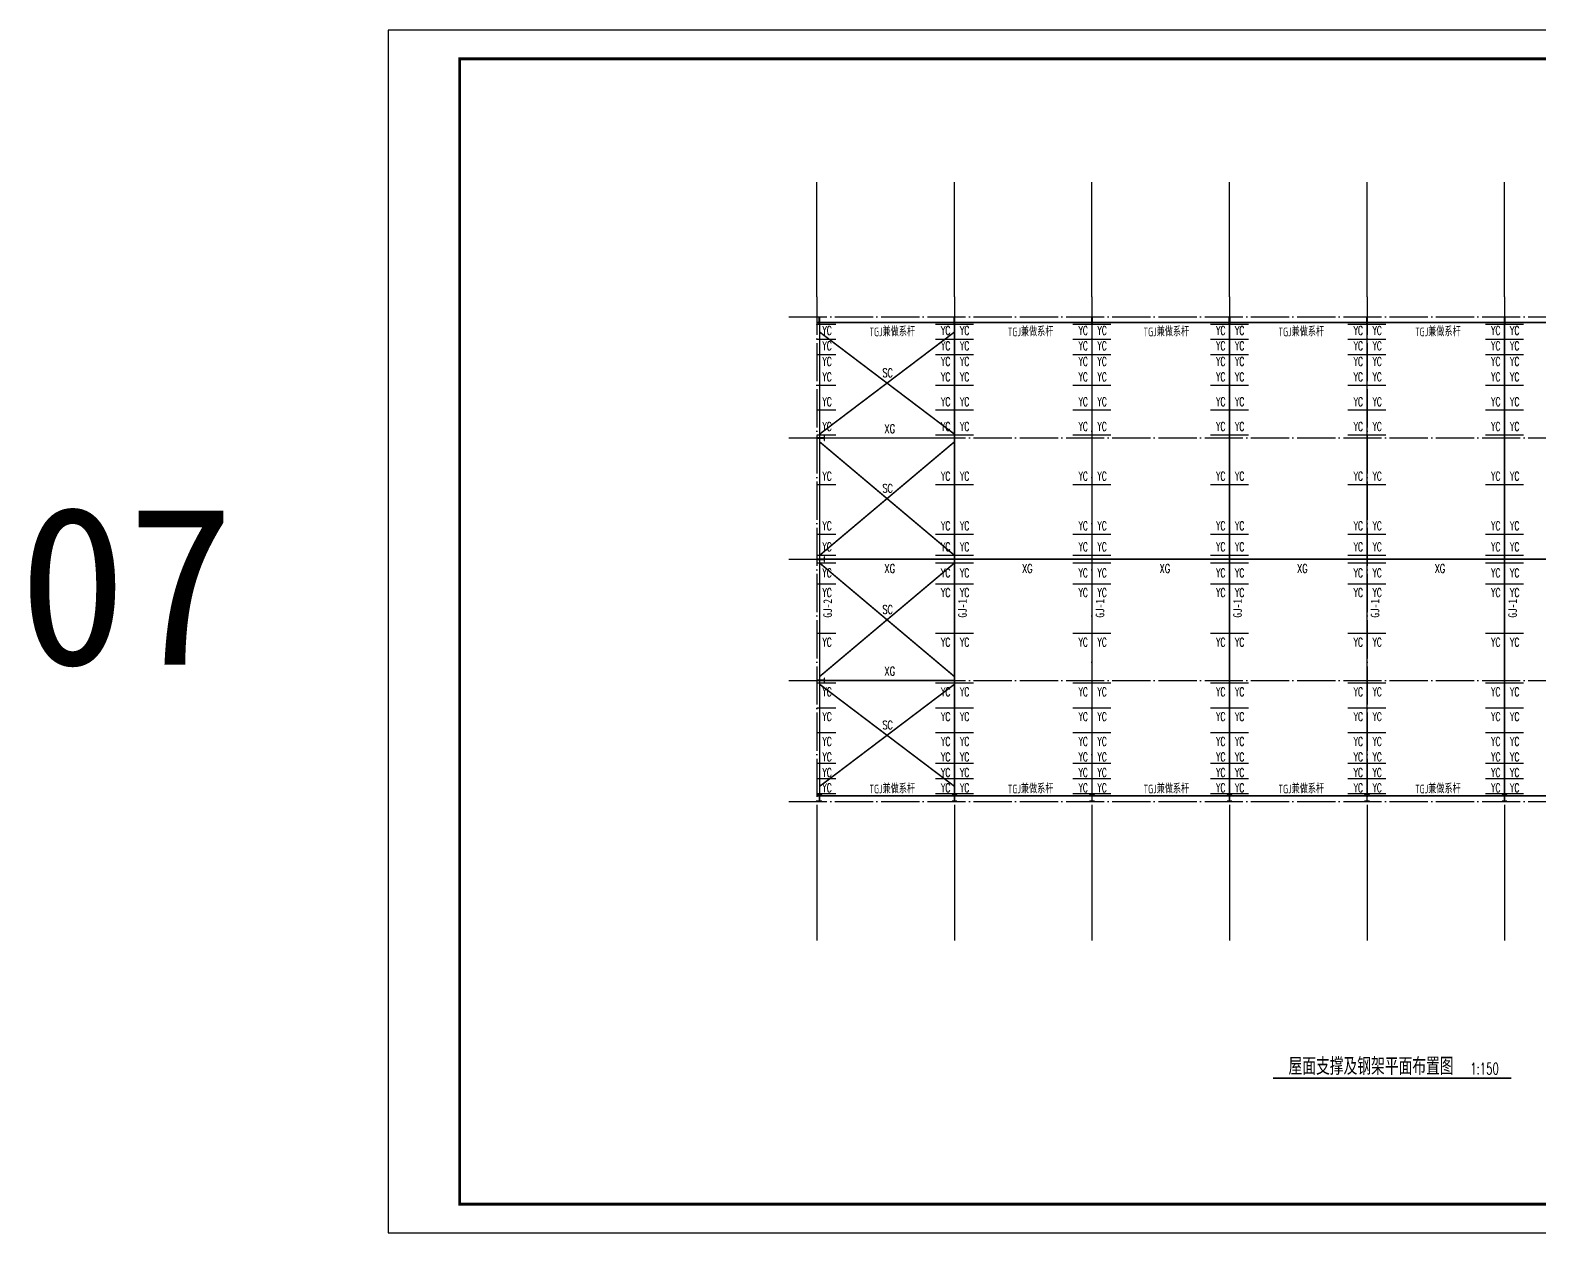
# Model space of a CAD drawing. Extents: x -307088 to 5640332, y -3541089 to -2181377.
# Drawn here: x 5460840 to 5539873, y -3346089 to -3283089 of the extents above; entities that cross this region are included whole.
import ezdxf

# ---------------------------------------------------------------- set-up
doc = ezdxf.new("R2010")
doc.units = 0
doc.header["$LTSCALE"] = 100
doc.header["$MEASUREMENT"] = 0
for name, pattern in [('CENTER2', [28.575, 19.05, -3.175, 3.175, -3.175]), ('DASHED', [0.75, 0.5, -0.25]), ('DOTE', [2.42, 2, -0.2, 0.02, -0.2])]:
    doc.linetypes.add(name, pattern=pattern)
doc.layers.get('0').update_dxf_attribs({"linetype": 'CONTINUOUS'})
for name, color, linetype in [('4虚线层', 6, 'DASHED'), ('AXIS', 3, 'CONTINUOUS'), ('CENTER', 3, 'CONTINUOUS'), ('COLUMN', 2, 'CONTINUOUS'), ('DOTE', 1, 'DOTE'), ('LAYER1', 7, 'CONTINUOUS'), ('PUB_TEXT', 7, 'CONTINUOUS'), ('PUB_TITLE', 4, 'CONTINUOUS')]:
    doc.layers.add(name, color=color, linetype=linetype)
doc.styles.add('-黑体', font='simhei.ttf', dxfattribs={"width": 0.8})
doc.styles.add('_HZTXT', font='tssdeng.shx', dxfattribs={"width": 0.8, "bigfont": 'HZTXT.shx'})
doc.styles.add('_SIMPLEX', font='SIMPLEX.shx', dxfattribs={"width": 0.8})
doc.styles.add('TSSD_DIMENSION', font='Tssdeng.shx', dxfattribs={"width": 0.7, "bigfont": 'hztxt.shx'})
doc.styles.add('图签2', font='simhei.ttf', dxfattribs={"height": 1000})

msp = doc.modelspace()

# ---------------------------------------------------------------- linework, layer by layer
at = {"color": 5, "linetype": 'CENTER2', "const_width": 80}
for points in [[(5509228.9, -3304251.5), (5502168.9, -3298901.5)], [(5509228.9, -3298901.5), (5502168.9, -3304250.2)], [(5509228.9, -3304651.5), (5502168.9, -3310601.5)], [(5509228.9, -3310601.5), (5502168.9, -3304652.9)], [(5509228.9, -3316951.5), (5502168.9, -3311001.5)], [(5509228.9, -3311001.5), (5502168.9, -3316950.2)], [(5509228.9, -3317351.5), (5502168.9, -3322701.5)], [(5509228.9, -3322701.5), (5502168.9, -3317352.9)]]:
    msp.add_lwpolyline(points, dxfattribs=at)
at = {"layer": '4虚线层', "color": 4, "linetype": 'CENTER2', "const_width": 80}
for points in [[(5559628.9, -3298401.5), (5502028.9, -3298401.5)], [(5509228.9, -3304451.5), (5502028.9, -3304451.5)], [(5559628.9, -3310801.5), (5502028.9, -3310801.5)], [(5509228.9, -3317151.5), (5502028.9, -3317151.5)], [(5559628.9, -3323201.5), (5502028.9, -3323201.5)]]:
    msp.add_lwpolyline(points, dxfattribs=at)
at = {"layer": '4虚线层', "color": 1, "linetype": 'CENTER2', "const_width": 80}
for points in [[(5502168.9, -3298101.5), (5502168.9, -3323501.5)], [(5509228.9, -3298101.5), (5509228.9, -3323501.5)], [(5516428.9, -3298101.5), (5516428.9, -3323501.5)], [(5523628.9, -3298101.5), (5523628.9, -3323501.5)], [(5530828.9, -3298101.5), (5530828.9, -3323501.5)], [(5538028.9, -3298101.5), (5538028.9, -3323501.5)]]:
    msp.add_lwpolyline(points, dxfattribs=at)
at = {"layer": 'AXIS'}
for p, q in [((5502028.9, -3297057), (5502028.9, -3291057)), ((5509228.9, -3297057), (5509228.9, -3291057)), ((5516428.9, -3297057), (5516428.9, -3291057)), ((5523628.9, -3297057), (5523628.9, -3291057)), ((5530828.9, -3297057), (5530828.9, -3291057)), ((5538028.9, -3297057), (5538028.9, -3291057)), ((5502028.9, -3324773.9), (5502028.9, -3330773.9)), ((5509228.9, -3324773.9), (5509228.9, -3330773.9)), ((5516428.9, -3324773.9), (5516428.9, -3330773.9)), ((5523628.9, -3324773.9), (5523628.9, -3330773.9)), ((5530828.9, -3324773.9), (5530828.9, -3330773.9)), ((5538028.9, -3324773.9), (5538028.9, -3330773.9))]:
    msp.add_line(p, q, dxfattribs=at)
at = {"layer": 'AXIS', "const_width": 83.3}
msp.add_lwpolyline([(5538385.9, -3337984.5), (5525907.7, -3337984.5)], dxfattribs=at)
at = {"layer": 'CENTER', "color": 3, "linetype": 'Continuous'}
for p, q in [((5503019.1, -3298501.5), (5502018.9, -3298501.5)), ((5509228.9, -3298501.5), (5508228.8, -3298501.5)), ((5510219.1, -3298501.5), (5509218.9, -3298501.5)), ((5516428.9, -3298501.5), (5515428.8, -3298501.5)), ((5517419.1, -3298501.5), (5516418.9, -3298501.5)), ((5523628.9, -3298501.5), (5522628.8, -3298501.5)), ((5524619.1, -3298501.5), (5523618.9, -3298501.5)), ((5530828.9, -3298501.5), (5529828.8, -3298501.5)), ((5531819.1, -3298501.5), (5530818.9, -3298501.5)), ((5538028.9, -3298501.5), (5537028.8, -3298501.5)), ((5539019.1, -3298501.5), (5538018.9, -3298501.5)), ((5503019.1, -3299301.5), (5502018.9, -3299301.5)), ((5509228.9, -3299301.5), (5508228.8, -3299301.5)), ((5510219.1, -3299301.5), (5509218.9, -3299301.5)), ((5516428.9, -3299301.5), (5515428.8, -3299301.5)), ((5517419.1, -3299301.5), (5516418.9, -3299301.5)), ((5523628.9, -3299301.5), (5522628.8, -3299301.5)), ((5524619.1, -3299301.5), (5523618.9, -3299301.5)), ((5530828.9, -3299301.5), (5529828.8, -3299301.5)), ((5531819.1, -3299301.5), (5530818.9, -3299301.5)), ((5538028.9, -3299301.5), (5537028.8, -3299301.5)), ((5539019.1, -3299301.5), (5538018.9, -3299301.5)), ((5503019.1, -3300101.5), (5502018.9, -3300101.5)), ((5509228.9, -3300101.5), (5508228.8, -3300101.5)), ((5510219.1, -3300101.5), (5509218.9, -3300101.5)), ((5516428.9, -3300101.5), (5515428.8, -3300101.5)), ((5517419.1, -3300101.5), (5516418.9, -3300101.5)), ((5523628.9, -3300101.5), (5522628.8, -3300101.5)), ((5524619.1, -3300101.5), (5523618.9, -3300101.5)), ((5530828.9, -3300101.5), (5529828.8, -3300101.5)), ((5531819.1, -3300101.5), (5530818.9, -3300101.5)), ((5538028.9, -3300101.5), (5537028.8, -3300101.5)), ((5539019.1, -3300101.5), (5538018.9, -3300101.5)), ((5503019.1, -3301701.5), (5502018.9, -3301701.5)), ((5509228.9, -3301701.5), (5508228.8, -3301701.5)), ((5510219.1, -3301701.5), (5509218.9, -3301701.5)), ((5516428.9, -3301701.5), (5515428.8, -3301701.5)), ((5517419.1, -3301701.5), (5516418.9, -3301701.5)), ((5523628.9, -3301701.5), (5522628.8, -3301701.5)), ((5524619.1, -3301701.5), (5523618.9, -3301701.5)), ((5530828.9, -3301701.5), (5529828.8, -3301701.5)), ((5531819.1, -3301701.5), (5530818.9, -3301701.5)), ((5538028.9, -3301701.5), (5537028.8, -3301701.5)), ((5539019.1, -3301701.5), (5538018.9, -3301701.5)), ((5503019.1, -3303001.5), (5502018.9, -3303001.5)), ((5509228.9, -3303001.5), (5508228.8, -3303001.5)), ((5510219.1, -3303001.5), (5509218.9, -3303001.5)), ((5516428.9, -3303001.5), (5515428.8, -3303001.5)), ((5517419.1, -3303001.5), (5516418.9, -3303001.5)), ((5523628.9, -3303001.5), (5522628.8, -3303001.5)), ((5524619.1, -3303001.5), (5523618.9, -3303001.5)), ((5530828.9, -3303001.5), (5529828.8, -3303001.5)), ((5531819.1, -3303001.5), (5530818.9, -3303001.5)), ((5538028.9, -3303001.5), (5537028.8, -3303001.5)), ((5539019.1, -3303001.5), (5538018.9, -3303001.5)), ((5503019.1, -3304301.5), (5502018.9, -3304301.5)), ((5509228.9, -3304301.5), (5508228.8, -3304301.5)), ((5510219.1, -3304301.5), (5509218.9, -3304301.5)), ((5516428.9, -3304301.5), (5515428.8, -3304301.5)), ((5517419.1, -3304301.5), (5516418.9, -3304301.5)), ((5523628.9, -3304301.5), (5522628.8, -3304301.5)), ((5524619.1, -3304301.5), (5523618.9, -3304301.5)), ((5530828.9, -3304301.5), (5529828.8, -3304301.5)), ((5531819.1, -3304301.5), (5530818.9, -3304301.5)), ((5538028.9, -3304301.5), (5537028.8, -3304301.5)), ((5539019.1, -3304301.5), (5538018.9, -3304301.5)), ((5503019.1, -3306901.5), (5502018.9, -3306901.5)), ((5509228.9, -3306901.5), (5508228.8, -3306901.5)), ((5510219.1, -3306901.5), (5509218.9, -3306901.5)), ((5516428.9, -3306901.5), (5515428.8, -3306901.5)), ((5517419.1, -3306901.5), (5516418.9, -3306901.5)), ((5523628.9, -3306901.5), (5522628.8, -3306901.5)), ((5524619.1, -3306901.5), (5523618.9, -3306901.5)), ((5530828.9, -3306901.5), (5529828.8, -3306901.5)), ((5531819.1, -3306901.5), (5530818.9, -3306901.5)), ((5538028.9, -3306901.5), (5537028.8, -3306901.5)), ((5539019.1, -3306901.5), (5538018.9, -3306901.5)), ((5503019.1, -3309501.5), (5502018.9, -3309501.5)), ((5509228.9, -3309501.5), (5508228.8, -3309501.5)), ((5510219.1, -3309501.5), (5509218.9, -3309501.5)), ((5516428.9, -3309501.5), (5515428.8, -3309501.5)), ((5517419.1, -3309501.5), (5516418.9, -3309501.5)), ((5523628.9, -3309501.5), (5522628.8, -3309501.5)), ((5524619.1, -3309501.5), (5523618.9, -3309501.5)), ((5530828.9, -3309501.5), (5529828.8, -3309501.5)), ((5531819.1, -3309501.5), (5530818.9, -3309501.5)), ((5538028.9, -3309501.5), (5537028.8, -3309501.5)), ((5539019.1, -3309501.5), (5538018.9, -3309501.5)), ((5503019.1, -3310601.5), (5502018.9, -3310601.5)), ((5509228.9, -3310601.5), (5508228.8, -3310601.5)), ((5510219.1, -3310601.5), (5509218.9, -3310601.5)), ((5516428.9, -3310601.5), (5515428.8, -3310601.5)), ((5517419.1, -3310601.5), (5516418.9, -3310601.5)), ((5523628.9, -3310601.5), (5522628.8, -3310601.5)), ((5524619.1, -3310601.5), (5523618.9, -3310601.5)), ((5530828.9, -3310601.5), (5529828.8, -3310601.5)), ((5531819.1, -3310601.5), (5530818.9, -3310601.5)), ((5538028.9, -3310601.5), (5537028.8, -3310601.5)), ((5539019.1, -3310601.5), (5538018.9, -3310601.5)), ((5503019.1, -3311001.5), (5502018.9, -3311001.5)), ((5509228.9, -3311001.5), (5508228.8, -3311001.5)), ((5510219.1, -3311001.5), (5509218.9, -3311001.5)), ((5516428.9, -3311001.5), (5515428.8, -3311001.5)), ((5517419.1, -3311001.5), (5516418.9, -3311001.5)), ((5523628.9, -3311001.5), (5522628.8, -3311001.5)), ((5524619.1, -3311001.5), (5523618.9, -3311001.5)), ((5530828.9, -3311001.5), (5529828.8, -3311001.5)), ((5531819.1, -3311001.5), (5530818.9, -3311001.5)), ((5538028.9, -3311001.5), (5537028.8, -3311001.5)), ((5539019.1, -3311001.5), (5538018.9, -3311001.5)), ((5503019.1, -3312101.5), (5502018.9, -3312101.5)), ((5509228.9, -3312101.5), (5508228.8, -3312101.5)), ((5510219.1, -3312101.5), (5509218.9, -3312101.5)), ((5516428.9, -3312101.5), (5515428.8, -3312101.5)), ((5517419.1, -3312101.5), (5516418.9, -3312101.5)), ((5523628.9, -3312101.5), (5522628.8, -3312101.5)), ((5524619.1, -3312101.5), (5523618.9, -3312101.5)), ((5530828.9, -3312101.5), (5529828.8, -3312101.5)), ((5531819.1, -3312101.5), (5530818.9, -3312101.5)), ((5538028.9, -3312101.5), (5537028.8, -3312101.5)), ((5539019.1, -3312101.5), (5538018.9, -3312101.5)), ((5503019.1, -3314701.5), (5502018.9, -3314701.5)), ((5509228.9, -3314701.5), (5508228.8, -3314701.5)), ((5510219.1, -3314701.5), (5509218.9, -3314701.5)), ((5516428.9, -3314701.5), (5515428.8, -3314701.5)), ((5517419.1, -3314701.5), (5516418.9, -3314701.5)), ((5523628.9, -3314701.5), (5522628.8, -3314701.5)), ((5524619.1, -3314701.5), (5523618.9, -3314701.5)), ((5530828.9, -3314701.5), (5529828.8, -3314701.5)), ((5531819.1, -3314701.5), (5530818.9, -3314701.5)), ((5538028.9, -3314701.5), (5537028.8, -3314701.5)), ((5539019.1, -3314701.5), (5538018.9, -3314701.5)), ((5503019.1, -3317301.5), (5502018.9, -3317301.5)), ((5509228.9, -3317301.5), (5508228.8, -3317301.5)), ((5510219.1, -3317301.5), (5509218.9, -3317301.5)), ((5516428.9, -3317301.5), (5515428.8, -3317301.5)), ((5517419.1, -3317301.5), (5516418.9, -3317301.5)), ((5523628.9, -3317301.5), (5522628.8, -3317301.5)), ((5524619.1, -3317301.5), (5523618.9, -3317301.5)), ((5530828.9, -3317301.5), (5529828.8, -3317301.5)), ((5531819.1, -3317301.5), (5530818.9, -3317301.5)), ((5538028.9, -3317301.5), (5537028.8, -3317301.5)), ((5539019.1, -3317301.5), (5538018.9, -3317301.5)), ((5503019.1, -3318601.5), (5502018.9, -3318601.5)), ((5509228.9, -3318601.5), (5508228.8, -3318601.5)), ((5510219.1, -3318601.5), (5509218.9, -3318601.5)), ((5516428.9, -3318601.5), (5515428.8, -3318601.5)), ((5517419.1, -3318601.5), (5516418.9, -3318601.5)), ((5523628.9, -3318601.5), (5522628.8, -3318601.5)), ((5524619.1, -3318601.5), (5523618.9, -3318601.5)), ((5530828.9, -3318601.5), (5529828.8, -3318601.5)), ((5531819.1, -3318601.5), (5530818.9, -3318601.5)), ((5538028.9, -3318601.5), (5537028.8, -3318601.5)), ((5539019.1, -3318601.5), (5538018.9, -3318601.5)), ((5503019.1, -3319901.5), (5502018.9, -3319901.5)), ((5509228.9, -3319901.5), (5508228.8, -3319901.5)), ((5510219.1, -3319901.5), (5509218.9, -3319901.5)), ((5516428.9, -3319901.5), (5515428.8, -3319901.5)), ((5517419.1, -3319901.5), (5516418.9, -3319901.5)), ((5523628.9, -3319901.5), (5522628.8, -3319901.5)), ((5524619.1, -3319901.5), (5523618.9, -3319901.5)), ((5530828.9, -3319901.5), (5529828.8, -3319901.5)), ((5531819.1, -3319901.5), (5530818.9, -3319901.5)), ((5538028.9, -3319901.5), (5537028.8, -3319901.5)), ((5539019.1, -3319901.5), (5538018.9, -3319901.5)), ((5503019.1, -3321501.5), (5502018.9, -3321501.5)), ((5509228.9, -3321501.5), (5508228.8, -3321501.5)), ((5510219.1, -3321501.5), (5509218.9, -3321501.5)), ((5516428.9, -3321501.5), (5515428.8, -3321501.5)), ((5517419.1, -3321501.5), (5516418.9, -3321501.5)), ((5523628.9, -3321501.5), (5522628.8, -3321501.5)), ((5524619.1, -3321501.5), (5523618.9, -3321501.5)), ((5530828.9, -3321501.5), (5529828.8, -3321501.5)), ((5531819.1, -3321501.5), (5530818.9, -3321501.5)), ((5538028.9, -3321501.5), (5537028.8, -3321501.5)), ((5539019.1, -3321501.5), (5538018.9, -3321501.5)), ((5503019.1, -3322301.5), (5502018.9, -3322301.5)), ((5509228.9, -3322301.5), (5508228.8, -3322301.5)), ((5510219.1, -3322301.5), (5509218.9, -3322301.5)), ((5516428.9, -3322301.5), (5515428.8, -3322301.5)), ((5517419.1, -3322301.5), (5516418.9, -3322301.5)), ((5523628.9, -3322301.5), (5522628.8, -3322301.5)), ((5524619.1, -3322301.5), (5523618.9, -3322301.5)), ((5530828.9, -3322301.5), (5529828.8, -3322301.5)), ((5531819.1, -3322301.5), (5530818.9, -3322301.5)), ((5538028.9, -3322301.5), (5537028.8, -3322301.5)), ((5539019.1, -3322301.5), (5538018.9, -3322301.5)), ((5503019.1, -3323101.5), (5502018.9, -3323101.5)), ((5509228.9, -3323101.5), (5508228.8, -3323101.5)), ((5510219.1, -3323101.5), (5509218.9, -3323101.5)), ((5516428.9, -3323101.5), (5515428.8, -3323101.5)), ((5517419.1, -3323101.5), (5516418.9, -3323101.5)), ((5523628.9, -3323101.5), (5522628.8, -3323101.5)), ((5524619.1, -3323101.5), (5523618.9, -3323101.5)), ((5530828.9, -3323101.5), (5529828.8, -3323101.5)), ((5531819.1, -3323101.5), (5530818.9, -3323101.5)), ((5538028.9, -3323101.5), (5537028.8, -3323101.5)), ((5539019.1, -3323101.5), (5538018.9, -3323101.5))]:
    msp.add_line(p, q, dxfattribs=at)
at = {"layer": 'COLUMN', "color": 6}
for points in [[(5502278.9, -3298481.5), (5502278.9, -3298501.5), (5502028.9, -3298501.5), (5502028.9, -3298481.5), (5502143.9, -3298481.5), (5502143.9, -3298121.5), (5502028.9, -3298121.5), (5502028.9, -3298101.5), (5502278.9, -3298101.5), (5502278.9, -3298121.5), (5502163.9, -3298121.5), (5502163.9, -3298481.5)], [(5509353.9, -3298481.5), (5509353.9, -3298501.5), (5509103.9, -3298501.5), (5509103.9, -3298481.5), (5509218.9, -3298481.5), (5509218.9, -3298121.5), (5509103.9, -3298121.5), (5509103.9, -3298101.5), (5509353.9, -3298101.5), (5509353.9, -3298121.5), (5509238.9, -3298121.5), (5509238.9, -3298481.5)], [(5516553.9, -3298481.5), (5516553.9, -3298501.5), (5516303.9, -3298501.5), (5516303.9, -3298481.5), (5516418.9, -3298481.5), (5516418.9, -3298121.5), (5516303.9, -3298121.5), (5516303.9, -3298101.5), (5516553.9, -3298101.5), (5516553.9, -3298121.5), (5516438.9, -3298121.5), (5516438.9, -3298481.5)], [(5523753.9, -3298481.5), (5523753.9, -3298501.5), (5523503.9, -3298501.5), (5523503.9, -3298481.5), (5523618.9, -3298481.5), (5523618.9, -3298121.5), (5523503.9, -3298121.5), (5523503.9, -3298101.5), (5523753.9, -3298101.5), (5523753.9, -3298121.5), (5523638.9, -3298121.5), (5523638.9, -3298481.5)], [(5530953.9, -3298481.5), (5530953.9, -3298501.5), (5530703.9, -3298501.5), (5530703.9, -3298481.5), (5530818.9, -3298481.5), (5530818.9, -3298121.5), (5530703.9, -3298121.5), (5530703.9, -3298101.5), (5530953.9, -3298101.5), (5530953.9, -3298121.5), (5530838.9, -3298121.5), (5530838.9, -3298481.5)], [(5538153.9, -3298481.5), (5538153.9, -3298501.5), (5537903.9, -3298501.5), (5537903.9, -3298481.5), (5538018.9, -3298481.5), (5538018.9, -3298121.5), (5537903.9, -3298121.5), (5537903.9, -3298101.5), (5538153.9, -3298101.5), (5538153.9, -3298121.5), (5538038.9, -3298121.5), (5538038.9, -3298481.5)], [(5502408.9, -3304576.5), (5502428.9, -3304576.5), (5502428.9, -3304326.5), (5502408.9, -3304326.5), (5502408.9, -3304441.5), (5502048.9, -3304441.5), (5502048.9, -3304326.5), (5502028.9, -3304326.5), (5502028.9, -3304576.5), (5502048.9, -3304576.5), (5502048.9, -3304461.5), (5502408.9, -3304461.5)], [(5502408.9, -3310926.5), (5502428.9, -3310926.5), (5502428.9, -3310676.5), (5502408.9, -3310676.5), (5502408.9, -3310791.5), (5502048.9, -3310791.5), (5502048.9, -3310676.5), (5502028.9, -3310676.5), (5502028.9, -3310926.5), (5502048.9, -3310926.5), (5502048.9, -3310811.5), (5502408.9, -3310811.5)], [(5502408.9, -3317276.5), (5502428.9, -3317276.5), (5502428.9, -3317026.5), (5502408.9, -3317026.5), (5502408.9, -3317141.5), (5502048.9, -3317141.5), (5502048.9, -3317026.5), (5502028.9, -3317026.5), (5502028.9, -3317276.5), (5502048.9, -3317276.5), (5502048.9, -3317161.5), (5502408.9, -3317161.5)], [(5502278.9, -3323121.5), (5502278.9, -3323101.5), (5502028.9, -3323101.5), (5502028.9, -3323121.5), (5502143.9, -3323121.5), (5502143.9, -3323481.5), (5502028.9, -3323481.5), (5502028.9, -3323501.5), (5502278.9, -3323501.5), (5502278.9, -3323481.5), (5502163.9, -3323481.5), (5502163.9, -3323121.5)], [(5509353.9, -3323121.5), (5509353.9, -3323101.5), (5509103.9, -3323101.5), (5509103.9, -3323121.5), (5509218.9, -3323121.5), (5509218.9, -3323481.5), (5509103.9, -3323481.5), (5509103.9, -3323501.5), (5509353.9, -3323501.5), (5509353.9, -3323481.5), (5509238.9, -3323481.5), (5509238.9, -3323121.5)], [(5516553.9, -3323121.5), (5516553.9, -3323101.5), (5516303.9, -3323101.5), (5516303.9, -3323121.5), (5516418.9, -3323121.5), (5516418.9, -3323481.5), (5516303.9, -3323481.5), (5516303.9, -3323501.5), (5516553.9, -3323501.5), (5516553.9, -3323481.5), (5516438.9, -3323481.5), (5516438.9, -3323121.5)], [(5523753.9, -3323121.5), (5523753.9, -3323101.5), (5523503.9, -3323101.5), (5523503.9, -3323121.5), (5523618.9, -3323121.5), (5523618.9, -3323481.5), (5523503.9, -3323481.5), (5523503.9, -3323501.5), (5523753.9, -3323501.5), (5523753.9, -3323481.5), (5523638.9, -3323481.5), (5523638.9, -3323121.5)], [(5530953.9, -3323121.5), (5530953.9, -3323101.5), (5530703.9, -3323101.5), (5530703.9, -3323121.5), (5530818.9, -3323121.5), (5530818.9, -3323481.5), (5530703.9, -3323481.5), (5530703.9, -3323501.5), (5530953.9, -3323501.5), (5530953.9, -3323481.5), (5530838.9, -3323481.5), (5530838.9, -3323121.5)], [(5538153.9, -3323121.5), (5538153.9, -3323101.5), (5537903.9, -3323101.5), (5537903.9, -3323121.5), (5538018.9, -3323121.5), (5538018.9, -3323481.5), (5537903.9, -3323481.5), (5537903.9, -3323501.5), (5538153.9, -3323501.5), (5538153.9, -3323481.5), (5538038.9, -3323481.5), (5538038.9, -3323121.5)]]:
    msp.add_lwpolyline(points, close=True, dxfattribs=at)
at = {"layer": 'DOTE', "color": 9, "ltscale": 10}
for p, q in [((5502028.9, -3297057), (5502028.9, -3324773.9)), ((5509228.9, -3297057), (5509228.9, -3324773.9)), ((5516428.9, -3297057), (5516428.9, -3324773.9)), ((5523628.9, -3297057), (5523628.9, -3324773.9)), ((5530828.9, -3297057), (5530828.9, -3324773.9)), ((5538028.9, -3297057), (5538028.9, -3324773.9)), ((5500551.9, -3298101.5), (5560758, -3298101.5)), ((5500551.9, -3304451.5), (5560758, -3304451.5)), ((5500551.9, -3310801.5), (5560758, -3310801.5)), ((5500551.9, -3317151.5), (5560758, -3317151.5)), ((5500551.9, -3323501.5), (5560758, -3323501.5))]:
    msp.add_line(p, q, dxfattribs=at)
at = {"layer": 'PUB_TITLE'}
msp.add_lwpolyline([(5479576.3, -3346089.1), (5591026.3, -3346089.1), (5591026.3, -3283089.1), (5479576.3, -3283089.1)], close=True, dxfattribs=at)
at = {"layer": 'PUB_TITLE', "const_width": 150}
msp.add_lwpolyline([(5483326.3, -3344589.1), (5589526.3, -3344589.1), (5589526.3, -3284589.1), (5483326.3, -3284589.1)], close=True, dxfattribs=at)

# ---------------------------------------------------------------- texts
at = {"style": '_SIMPLEX', "width": 0.65}
msp.add_text('1:150', height=600, dxfattribs=at).set_placement((5536227.8, -3337792.1))
at = {"layer": '4虚线层', "width": 0.7}
for s, style, p in [('TGJ兼做系杆', 'TSSD_DIMENSION', (5504778.5, -3299120.4)), ('TGJ兼做系杆', 'TSSD_DIMENSION', (5512018.9, -3299120.4)), ('TGJ兼做系杆', 'TSSD_DIMENSION', (5519127.6, -3299120.4)), ('TGJ兼做系杆', 'TSSD_DIMENSION', (5526192.4, -3299120.4)), ('TGJ兼做系杆', 'TSSD_DIMENSION', (5533345, -3299120.4)), ('XG', '_SIMPLEX', (5505567.4, -3304191.9)), ('XG', '_SIMPLEX', (5505567.4, -3311511.2)), ('XG', '_SIMPLEX', (5512767.4, -3311511.2)), ('XG', '_SIMPLEX', (5519967.4, -3311511.2)), ('XG', '_SIMPLEX', (5527167.4, -3311511.2)), ('XG', '_SIMPLEX', (5534367.4, -3311511.2)), ('XG', '_SIMPLEX', (5505567.4, -3316891.9)), ('TGJ兼做系杆', 'TSSD_DIMENSION', (5504778.5, -3323066.8)), ('TGJ兼做系杆', 'TSSD_DIMENSION', (5512018.9, -3323066.8)), ('TGJ兼做系杆', 'TSSD_DIMENSION', (5519127.6, -3323066.8)), ('TGJ兼做系杆', 'TSSD_DIMENSION', (5526192.4, -3323066.8)), ('TGJ兼做系杆', 'TSSD_DIMENSION', (5533345, -3323066.8))]:
    msp.add_text(s, height=450, dxfattribs=dict(at, style=style)).set_placement(p)
at = {"layer": '4虚线层', "color": 0, "style": '_SIMPLEX', "width": 0.7}
for p in [(5505455.8, -3301263.1), (5505455.8, -3307313.7), (5505455.8, -3313663.1), (5505455.8, -3319713.7)]:
    msp.add_text('SC', height=450, dxfattribs=at).set_placement(p)
at = {"layer": 'CENTER', "style": '_SIMPLEX', "width": 0.65}
for p in [(5502317.4, -3299048.6), (5508527.2, -3299048.6), (5509517.4, -3299048.6), (5515727.2, -3299048.6), (5516717.4, -3299048.6), (5522927.2, -3299048.6), (5523917.4, -3299048.6), (5530127.2, -3299048.6), (5531117.4, -3299048.6), (5537327.2, -3299048.6), (5538317.4, -3299048.6), (5502317.4, -3299848.6), (5508527.2, -3299848.6), (5509517.4, -3299848.6), (5515727.2, -3299848.6), (5516717.4, -3299848.6), (5522927.2, -3299848.6), (5523917.4, -3299848.6), (5530127.2, -3299848.6), (5531117.4, -3299848.6), (5537327.2, -3299848.6), (5538317.4, -3299848.6), (5502317.4, -3300668), (5508527.2, -3300668), (5509517.4, -3300668), (5515727.2, -3300668), (5516717.4, -3300668), (5522927.2, -3300668), (5523917.4, -3300668), (5530127.2, -3300668), (5531117.4, -3300668), (5537327.2, -3300668), (5538317.4, -3300668), (5502317.4, -3301476.6), (5508527.2, -3301476.6), (5509517.4, -3301476.6), (5515727.2, -3301476.6), (5516717.4, -3301476.6), (5522927.2, -3301476.6), (5523917.4, -3301476.6), (5530127.2, -3301476.6), (5531117.4, -3301476.6), (5537327.2, -3301476.6), (5538317.4, -3301476.6), (5502317.4, -3302776.6), (5508527.2, -3302776.6), (5509517.4, -3302776.6), (5515727.2, -3302776.6), (5516717.4, -3302776.6), (5522927.2, -3302776.6), (5523917.4, -3302776.6), (5530127.2, -3302776.6), (5531117.4, -3302776.6), (5537327.2, -3302776.6), (5538317.4, -3302776.6), (5502317.4, -3304076.6), (5508527.2, -3304076.6), (5509517.4, -3304076.6), (5515727.2, -3304076.6), (5516717.4, -3304076.6), (5522927.2, -3304076.6), (5523917.4, -3304076.6), (5530127.2, -3304076.6), (5531117.4, -3304076.6), (5537327.2, -3304076.6), (5538317.4, -3304076.6), (5502317.4, -3306676.6), (5508527.2, -3306676.6), (5509517.4, -3306676.6), (5515727.2, -3306676.6), (5516717.4, -3306676.6), (5522927.2, -3306676.6), (5523917.4, -3306676.6), (5530127.2, -3306676.6), (5531117.4, -3306676.6), (5537327.2, -3306676.6), (5538317.4, -3306676.6), (5502317.4, -3309276.6), (5508527.2, -3309276.6), (5509517.4, -3309276.6), (5515727.2, -3309276.6), (5516717.4, -3309276.6), (5522927.2, -3309276.6), (5523917.4, -3309276.6), (5530127.2, -3309276.6), (5531117.4, -3309276.6), (5537327.2, -3309276.6), (5538317.4, -3309276.6), (5502317.4, -3310376.6), (5508527.2, -3310376.6), (5509517.4, -3310376.6), (5515727.2, -3310376.6), (5516717.4, -3310376.6), (5522927.2, -3310376.6), (5523917.4, -3310376.6), (5530127.2, -3310376.6), (5531117.4, -3310376.6), (5537327.2, -3310376.6), (5538317.4, -3310376.6), (5502317.4, -3311745.2), (5508527.2, -3311745.2), (5509517.4, -3311745.2), (5515727.2, -3311745.2), (5516717.4, -3311745.2), (5522927.2, -3311745.2), (5523917.4, -3311745.2), (5530127.2, -3311745.2), (5531117.4, -3311745.2), (5537327.2, -3311745.2), (5538317.4, -3311745.2), (5502317.4, -3312776.5), (5508527.2, -3312776.5), (5509517.4, -3312776.5), (5515727.2, -3312776.5), (5516717.4, -3312776.5), (5522927.2, -3312776.5), (5523917.4, -3312776.5), (5530127.2, -3312776.5), (5531117.4, -3312776.5), (5537327.2, -3312776.5), (5538317.4, -3312776.5), (5502317.4, -3315376.5), (5508527.2, -3315376.5), (5509517.4, -3315376.5), (5515727.2, -3315376.5), (5516717.4, -3315376.5), (5522927.2, -3315376.5), (5523917.4, -3315376.5), (5530127.2, -3315376.5), (5531117.4, -3315376.5), (5537327.2, -3315376.5), (5538317.4, -3315376.5), (5502317.4, -3317976.5), (5508527.2, -3317976.5), (5509517.4, -3317976.5), (5515727.2, -3317976.5), (5516717.4, -3317976.5), (5522927.2, -3317976.5), (5523917.4, -3317976.5), (5530127.2, -3317976.5), (5531117.4, -3317976.5), (5537327.2, -3317976.5), (5538317.4, -3317976.5), (5502317.4, -3319276.5), (5508527.2, -3319276.5), (5509517.4, -3319276.5), (5515727.2, -3319276.5), (5516717.4, -3319276.5), (5522927.2, -3319276.5), (5523917.4, -3319276.5), (5530127.2, -3319276.5), (5531117.4, -3319276.5), (5537327.2, -3319276.5), (5538317.4, -3319276.5), (5502317.4, -3320576.5), (5508527.2, -3320576.5), (5509517.4, -3320576.5), (5515727.2, -3320576.5), (5516717.4, -3320576.5), (5522927.2, -3320576.5), (5523917.4, -3320576.5), (5530127.2, -3320576.5), (5531117.4, -3320576.5), (5537327.2, -3320576.5), (5538317.4, -3320576.5), (5502317.4, -3321385.1), (5508527.2, -3321385.1), (5509517.4, -3321385.1), (5515727.2, -3321385.1), (5516717.4, -3321385.1), (5522927.2, -3321385.1), (5523917.4, -3321385.1), (5530127.2, -3321385.1), (5531117.4, -3321385.1), (5537327.2, -3321385.1), (5538317.4, -3321385.1), (5502317.4, -3322204.5), (5508527.2, -3322204.5), (5509517.4, -3322204.5), (5515727.2, -3322204.5), (5516717.4, -3322204.5), (5522927.2, -3322204.5), (5523917.4, -3322204.5), (5530127.2, -3322204.5), (5531117.4, -3322204.5), (5537327.2, -3322204.5), (5538317.4, -3322204.5), (5502317.4, -3323004.5), (5508527.2, -3323004.5), (5509517.4, -3323004.5), (5515727.2, -3323004.5), (5516717.4, -3323004.5), (5522927.2, -3323004.5), (5523917.4, -3323004.5), (5530127.2, -3323004.5), (5531117.4, -3323004.5), (5537327.2, -3323004.5), (5538317.4, -3323004.5)]:
    msp.add_text('YC', height=450, dxfattribs=at).set_placement(p)
at = {"layer": 'LAYER1', "color": 6, "style": '-黑体', "width": 0.8}
for s, p in [('GJ-2', (5502812.1, -3313864.7)), ('GJ-1', (5509872.1, -3313864.7)), ('GJ-1', (5517072.1, -3313864.7)), ('GJ-1', (5524272.1, -3313864.7)), ('GJ-1', (5531472.1, -3313864.7)), ('GJ-1', (5538672.1, -3313864.7))]:
    msp.add_text(s, height=450, rotation=90, dxfattribs=at).set_placement(p)
at = {"layer": 'PUB_TEXT', "style": '_HZTXT', "width": 0.8}
msp.add_text('屋面支撑及钢架平面布置图', height=900, dxfattribs=at).set_placement((5526718.6, -3337815.4))
at = {"layer": 'PUB_TITLE', "color": 6, "style": '图签2'}
msp.add_text('07', height=8306.67, dxfattribs=at).set_placement((5460241.3, -3316325.8))

doc.saveas('drawing.dxf')
